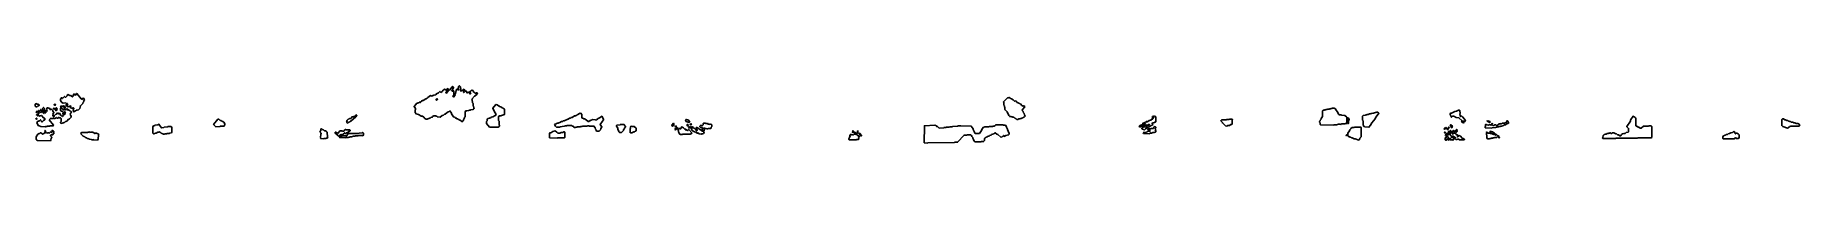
# Model space of a CAD drawing. Header units: millimetres. Extents: x 0 to 8541, y 0 to 277.
import ezdxf

# ---------------------------------------------------------------- set-up
doc = ezdxf.new("R2010")
doc.units = ezdxf.units.MM
doc.layers.add('K', color=7, linetype='Continuous')

msp = doc.modelspace()

# ---------------------------------------------------------------- linework, layer by layer
at = {"layer": 'K'}
for points in [[(2054.4, 111.4), (2051, 114.3), (2047.5, 114.3), (2045.2, 117.1), (2041.7, 117.1), (2039.4, 120), (2037, 120), (2033.6, 124.3), (2030.1, 124.3), (2027.8, 127.1), (2024.3, 127.1), (2014.4, 142.2), (2014.4, 145.1), (2006.9, 155.7), (2001.2, 151.4), (1998.9, 151.4), (1994.3, 148.6), (1983.8, 140), (1980.3, 140), (1975.7, 135.7), (1969.9, 134.3), (1959.4, 125.7), (1946.6, 127.2), (1944.3, 130), (1939.7, 130), (1938.5, 131.4), (1929.3, 131.4), (1923.5, 128.6), (1921.2, 125.7), (1915.4, 124.3), (1911.9, 121.4), (1908.4, 121.4), (1896.8, 115.7), (1892.1, 115.7), (1885.1, 120), (1880.5, 125.7), (1873.6, 130), (1870.1, 130), (1865.5, 132.9), (1863.1, 132.9), (1860.8, 135.7), (1855, 138.6), (1843.4, 141.4), (1838.2, 147.9), (1838.2, 159.4), (1840.5, 162.3), (1840.5, 167.9), (1833.5, 178), (1841.7, 186.6), (1844.6, 191.6), (1850.4, 193.1), (1853.9, 195.9), (1856.2, 194.5), (1859.7, 198.8), (1862, 196), (1866.7, 201.7), (1867.8, 200.3), (1872.4, 205.9), (1878.2, 207.3), (1889.8, 214.5), (1892.1, 214.5), (1896.7, 217.3), (1900.2, 221.6), (1913, 230.2), (1917.7, 227.4), (1920, 230.2), (1922.3, 228.8), (1929.2, 233.1), (1938.5, 234.5), (1942, 238.8), (1951.2, 243), (1958.3, 250.2), (1962.9, 245.9), (1969.8, 250.2), (1974.4, 255.9), (1982.6, 261.7), (1987.3, 256), (1996.5, 264.5), (1999.5, 260.8), (1986.8, 246.5), (1990.7, 241.7), (1998.8, 253), (2003.5, 257.4), (2004.6, 256), (2018.5, 273), (2020.9, 274.5), (2023.9, 270.9), (2023.9, 267.9), (2015.8, 253.7), (2019.7, 250.2), (2023.2, 254.5), (2026.2, 250.9), (2026.2, 236.6), (2027.4, 235.1), (2021.6, 226.5), (2024.3, 223.1), (2031.8, 232.3), (2030.6, 235.1), (2034.1, 239.4), (2035.3, 249.4), (2037.6, 252.3), (2037.6, 258), (2041.7, 261.7), (2046.4, 256), (2049.1, 259.4), (2046.8, 262.2), (2046.8, 266.6), (2049.2, 269.4), (2049.2, 273.7), (2052.1, 277.3), (2053.4, 277.3), (2057.5, 272.3), (2057.5, 268), (2059.8, 263.7), (2056.3, 258), (2061.4, 251.7), (2066, 257.4), (2069.5, 255.9), (2074.2, 261.7), (2080, 254.5), (2082.4, 254.5), (2090.4, 243.1), (2095.1, 247.4), (2100.9, 243), (2105.5, 237.4), (2108.3, 240.8), (2103.7, 246.5), (2103.7, 249.4), (2106.7, 253.1), (2107.8, 251.7), (2112.4, 257.4), (2117.2, 254.5), (2123, 247.3), (2127.6, 244.5), (2131, 240.2), (2135.6, 244.5), (2138, 244.5), (2141, 239.4), (2138, 235.7), (2129.9, 228.6), (2126.4, 227.2), (2113.2, 213.7), (2115.5, 209.4), (2116.6, 195.1), (2118.9, 192.3), (2120.1, 179.4), (2122.4, 176.6), (2122.4, 170.9), (2124.8, 168), (2121.8, 164.3), (2119.5, 164.3), (2118.3, 162.9), (2107.9, 161.4), (2106.7, 160), (2099.8, 160), (2098.6, 158.6), (2089.3, 157.2), (2088.2, 155.7), (2083.5, 155.7), (2080.7, 152.2), (2080.7, 127.9), (2078.4, 125.1), (2078.4, 122.2), (2072.6, 113.6), (2071.4, 107.9), (2068.4, 104.3), (2065.5, 105), (2056.8, 111.4), (2054.4, 111.4)], [(0, 188), (3, 191.7), (8.9, 188.8), (12.4, 188.8), (13.6, 187.3), (17.1, 187.3), (20.1, 183.7), (17.1, 180), (11.2, 178.6), (7.7, 175.7), (2.4, 176.4), (0, 179.4), (0, 188)], [(27.1, 108), (31.1, 103.1), (33.3, 103.1), (39.1, 110.2), (41.5, 110.2), (47.8, 118), (45, 121.4), (41.5, 121.4), (29.8, 134.3), (24, 131.4), (20.6, 131.4), (19.3, 129.9), (15.8, 134.3), (11.2, 131.4), (5.8, 136.5), (8.8, 140.2), (12.3, 138.8), (18.6, 146.5), (12.8, 153.7), (17, 158.8), (24.1, 150.2), (27.5, 148.8), (29.8, 150.2), (38.5, 160.8), (33.8, 166.5), (39.2, 173.1), (44.5, 168), (43.4, 165.1), (44.6, 163.7), (43.4, 162.2), (49.2, 155.1), (46.2, 151.4), (42.7, 155.7), (36.4, 149.4), (41.5, 143.1), (46.2, 148.8), (49.7, 146), (57.1, 155.1), (54.8, 160.8), (57.1, 163.7), (54.8, 166.5), (57.8, 170.2), (61.3, 171.6), (66, 168.8), (68.4, 168.8), (74.2, 161.7), (77.7, 164.5), (84.2, 158), (84.2, 155.1), (90, 148), (84.2, 140.8), (86.5, 136.5), (84.2, 133.7), (89.3, 127.4), (92.1, 130.8), (91, 132.2), (93.9, 135.9), (98.7, 140.2), (101, 138.8), (106.8, 146), (111.5, 141.7), (115, 144.5), (116.2, 143.1), (117.3, 144.6), (124.4, 134.5), (125.5, 134.5), (130.2, 128.8), (131.3, 128.8), (135.3, 133.7), (134.1, 135.1), (136.5, 139.4), (132.9, 143.7), (136.4, 148), (131.3, 152.9), (125.4, 154.3), (121.3, 159.4), (121.3, 162.3), (122.5, 163.7), (121.3, 166.5), (124.3, 170.3), (126.7, 167.4), (127.8, 168.8), (129, 167.3), (131.4, 167.3), (137.2, 160.2), (143, 164.5), (146.5, 160.3), (151.1, 165.9), (154.7, 165.9), (160.5, 158.8), (162.8, 161.7), (168.7, 154.5), (171, 155.9), (175.2, 150.8), (172.2, 145.8), (168.2, 142.2), (170.5, 135.2), (174, 130.9), (174, 126.5), (166.4, 117.1), (164, 117.1), (161.7, 114.2), (160.5, 115.7), (153.5, 107.1), (151.2, 107.1), (148.9, 104.3), (146.5, 104.3), (141.9, 100), (139.5, 100), (138.4, 98.6), (132.5, 98.6), (131.4, 97.2), (125.5, 95.7), (122.5, 99.4), (122.5, 102.3), (124.8, 105.1), (124.8, 109.4), (125.9, 110.8), (124.8, 112.2), (124.8, 119.4), (121.9, 122.9), (116.1, 122.9), (113.8, 125.7), (110.4, 121.4), (105.6, 121.4), (103.3, 124.2), (101, 121.4), (97.5, 121.4), (96.4, 120), (91.6, 120), (89.4, 121.4), (88.2, 120), (82.4, 120), (81.2, 118.6), (74.1, 118.6), (73, 119.9), (67.9, 113.6), (67.9, 112.3), (87.7, 86.5), (84.7, 82.8), (83.5, 84.3), (70.7, 84.3), (69.6, 82.9), (64.9, 82.9), (63.7, 81.4), (59, 82.8), (56.7, 80), (49.7, 80), (48.6, 78.6), (26.3, 80), (18.2, 84.3), (15.8, 84.3), (7, 98), (11.1, 104.5), (14.7, 107.4), (17, 105.9), (18.1, 107.3), (20.5, 107.3), (25.2, 113.1), (28.2, 109.4), (27.1, 108)], [(90.5, 171.7), (93.5, 168), (90.5, 164.2), (87.5, 168), (90.5, 171.7)], [(95.2, 190.2), (98.2, 186.5), (95.2, 182.8), (90.9, 186.5), (95.2, 190.2)], [(105.2, 162.2), (101, 157.1), (96.8, 162.2), (98, 163.7), (98, 168), (102.2, 171.7), (105.2, 168), (104, 165.1), (105.2, 162.2)], [(173.3, 171.4), (172.2, 169.9), (169.1, 173.7), (172.6, 178), (169.8, 181.4), (162.8, 177.1), (161.7, 178.5), (159.3, 175.7), (153.4, 178.6), (148.1, 185.1), (151.2, 188.8), (154.7, 184.5), (157.5, 188), (154.6, 192.8), (152.3, 189.9), (147.6, 195.7), (134.8, 194.3), (128.9, 197.2), (121.3, 206.5), (121.3, 213.7), (126.6, 220.2), (130.2, 218.8), (132.5, 216), (140.6, 226), (146.5, 221.7), (154, 229.4), (154, 230.9), (158.2, 236), (160.5, 233.1), (161.7, 234.5), (162.9, 233.1), (165.2, 233.1), (168.7, 228.8), (170.9, 231.6), (173.4, 231.6), (179.2, 224.5), (180.3, 224.5), (184.3, 229.4), (183.1, 230.8), (185.4, 233.7), (184.3, 235.1), (187.3, 238.8), (192, 233.1), (194.3, 233.1), (200.1, 240.2), (201.4, 240.2), (222.4, 214.5), (225.8, 211.7), (230.4, 217.3), (232.9, 217.3), (238.2, 209.4), (233.5, 203.7), (234.7, 200.8), (230, 195.1), (231.2, 193.7), (218.3, 180.8), (216, 167.9), (209.5, 161.4), (202.5, 160), (201.3, 158.5), (199, 160), (195.5, 155.7), (193.2, 155.7), (186.1, 151.4), (181.9, 156.5), (184.3, 159.4), (183.1, 162.3), (187.8, 168), (184.9, 171.4), (182.7, 171.4), (180.4, 168.6), (175.6, 168.6), (173.3, 171.4)], [(125.5, 172.8), (122.4, 176.5), (125.5, 180.3), (128.5, 176.5), (125.5, 172.8)], [(140.7, 175.9), (143, 177.4), (146, 173.7), (143, 169.9), (138.3, 175.7), (136, 174.3), (132.9, 178), (136, 181.7), (140.7, 175.9)], [(1944.3, 215.7), (1939.3, 210.8), (1943.2, 207.4), (1947.1, 212.2), (1944.3, 215.7)], [(2077, 249.4), (2074.2, 252.8), (2071.4, 248), (2074.2, 244.6), (2077, 249.4)], [(2184.8, 105.1), (2187.1, 108), (2187.1, 113.7), (2191.2, 118.8), (2197, 120.2), (2198.2, 121.6), (2201.7, 121.6), (2204, 124.5), (2205.2, 123.1), (2207.5, 125.9), (2214.5, 127.3), (2226.1, 133.1), (2228.3, 133.1), (2231.2, 136.5), (2228.9, 139.4), (2228.9, 142.2), (2223.1, 150.8), (2221.9, 156.5), (2218.4, 160.8), (2218.4, 163.6), (2215, 167.9), (2215, 169.4), (2229.5, 187.4), (2235.4, 185.9), (2242.3, 180.2), (2244.7, 180.2), (2247, 177.3), (2252.8, 175.9), (2259.7, 170.2), (2265.6, 168.8), (2267.9, 165.9), (2270.8, 165.2), (2270.8, 137.9), (2256.3, 134.3), (2255.1, 132.9), (2245.8, 131.4), (2243, 127.9), (2243, 109.4), (2245.3, 106.6), (2245.3, 88), (2246.5, 86.6), (2246.5, 82.2), (2243.5, 78.6), (2241.2, 77.1), (2198.8, 77.9), (2184.8, 95.1), (2184.8, 105.1)], [(4751.3, 115), (4745.9, 120), (4743.5, 120), (4737.5, 125.7), (4731.5, 125.7), (4730.3, 127.1), (4725.5, 127.1), (4724.3, 128.6), (4717.2, 128.6), (4712.9, 133.6), (4711.7, 137.9), (4705.7, 146.5), (4704.5, 150.8), (4696.2, 159.3), (4693.8, 163.6), (4692.6, 173.6), (4691.4, 175.1), (4691.4, 180.8), (4689, 183.6), (4687.8, 196.5), (4686.6, 199.4), (4706.4, 218.8), (4708.8, 218.8), (4713.6, 221.7), (4718.4, 217.3), (4720.8, 217.3), (4723.2, 214.5), (4725.6, 214.5), (4732.8, 210.2), (4740, 203.1), (4746, 204.5), (4753.2, 197.3), (4758, 195.9), (4760.4, 193.1), (4762.7, 193.1), (4766.3, 190.2), (4768.7, 190.2), (4774.7, 183), (4781.8, 178.8), (4783, 180.2), (4786.7, 180.2), (4789.7, 176.6), (4789.7, 175.1), (4779, 162.2), (4777.8, 158), (4781.3, 153.7), (4783.7, 146.6), (4786.1, 143.7), (4788.5, 136.6), (4792.2, 130.8), (4786.7, 125.7), (4784.3, 125.7), (4780.7, 122.9), (4774.7, 121.4), (4773.5, 120), (4769.9, 120), (4765.1, 117.1), (4760.3, 117.1), (4755.5, 114.3), (4751.3, 115)], [(5.3, 114.2), (2.3, 118), (5.3, 121.7), (8.4, 118), (5.3, 114.2)], [(8.8, 156), (11.9, 152.2), (7.7, 147.1), (4.6, 150.8), (8.8, 156)], [(26.3, 155.7), (23.3, 159.4), (26.3, 163.1), (29.4, 159.4), (26.3, 155.7)], [(143.5, 143.7), (145.8, 146.5), (140.7, 152.8), (137.9, 149.4), (141.4, 145.1), (137.9, 140.8), (140.7, 137.4), (144.6, 140.8), (143.5, 143.7)], [(619.2, 43.6), (617.6, 45.7), (610, 48.6), (603.6, 54.3), (601.5, 54.3), (600.4, 52.9), (592.8, 52.9), (585.3, 48.6), (582, 48.6), (574.5, 44.3), (572.3, 44.3), (569.5, 47.9), (569.5, 79.4), (572.2, 83), (576.6, 84.5), (578.7, 87.3), (593.9, 88.8), (598.2, 91.7), (610.1, 75.9), (612.3, 74.5), (623, 75.9), (624, 77.3), (640.2, 78.8), (641.3, 80.2), (657.6, 80.2), (661.4, 75.1), (661.4, 53.6), (658.7, 50), (651.1, 48.6), (650.1, 47.1), (638.2, 47.1), (637.1, 45.7), (632.8, 45.7), (631.7, 44.3), (626.3, 44.3), (625.2, 42.9), (619.2, 43.6)], [(873.9, 79.3), (863, 90.8), (884.1, 115.9), (888.5, 115.9), (895, 110.2), (900.4, 108.8), (902.6, 105.9), (904.7, 105.9), (905.8, 104.5), (908, 104.5), (912.3, 101.6), (918.3, 93.7), (918.3, 87.9), (913.4, 81.4), (895, 81.4), (894, 80), (873.9, 79.3)], [(1509.3, 97.9), (1506.8, 100.8), (1510.4, 106.5), (1508, 109.4), (1516, 117.4), (1518.4, 115.9), (1522.1, 120.2), (1524.5, 118.8), (1525.7, 120.3), (1526.9, 118.8), (1535.4, 128.8), (1539.1, 126), (1542.7, 130.3), (1544, 128.8), (1549.9, 133), (1553.7, 137.4), (1556.8, 133.7), (1551.3, 127.2), (1528.2, 107.1), (1525.8, 107.1), (1522.1, 102.9), (1517.3, 101.4), (1512.4, 97.1), (1509.3, 97.9)], [(2714.5, 60.8), (2714.5, 65.1), (2711.7, 67.9), (2710.3, 73.6), (2704.1, 82.9), (2681.8, 82.9), (2680.4, 84.3), (2673.5, 84.3), (2672.1, 82.9), (2656.8, 82.9), (2655.4, 81.4), (2648.4, 81.4), (2647, 80), (2641.4, 80), (2640, 78.6), (2637.2, 80), (2635.8, 78.6), (2623.3, 78.6), (2621.9, 77.1), (2616.3, 77.1), (2614.9, 75.7), (2609.3, 75.7), (2603.7, 81.4), (2599.5, 82.9), (2596.7, 85.7), (2574.5, 85.7), (2573.1, 84.3), (2566.1, 84.3), (2560.5, 81.4), (2541, 78.6), (2539.6, 77.1), (2527, 77.1), (2524.2, 75.7), (2517.9, 82.2), (2513.6, 89.4), (2515.8, 91.6), (2521.4, 93.1), (2525.6, 95.9), (2531.1, 95.9), (2533.9, 98.8), (2539.5, 100.2), (2546.5, 104.5), (2552.1, 104.5), (2554.9, 107.3), (2560.5, 107.3), (2577.2, 115.9), (2580, 115.9), (2585.5, 120.2), (2591.1, 121.6), (2593.9, 124.5), (2598.1, 124.5), (2610.7, 131.6), (2614.8, 131.6), (2617.6, 134.5), (2620.4, 134.5), (2623.2, 137.3), (2637.2, 144.5), (2640, 143.1), (2641.4, 144.5), (2646.4, 139.4), (2646.4, 125.1), (2645, 123.7), (2647, 121.6), (2649.8, 121.6), (2655.4, 117.3), (2658.1, 117.3), (2666.5, 113), (2676.3, 104.5), (2679, 104.5), (2686, 108.8), (2688.8, 108.8), (2691.5, 111.6), (2698.5, 114.5), (2711.2, 113.1), (2712.5, 111.6), (2718, 113), (2722.2, 117.3), (2734.8, 124.5), (2741.8, 130.2), (2751, 116.6), (2751, 112.2), (2745.4, 106.5), (2734.2, 90.8), (2735.6, 86.6), (2742.6, 79.4), (2737, 70.8), (2735.6, 65.1), (2729.3, 57.1), (2717.3, 57.9), (2714.5, 60.8)], [(2824.7, 57.9), (2819.1, 66.5), (2819.1, 72.2), (2813.5, 82.2), (2813.5, 85.1), (2815.7, 87.3), (2831, 88.8), (2832.4, 90.2), (2849.2, 90.2), (2857, 80.9), (2857, 77.9), (2852.8, 73.6), (2852.8, 70.8), (2847.2, 63.6), (2847.2, 60.8), (2838.1, 51.4), (2827.5, 52.1), (2824.7, 55.1), (2824.7, 57.9)], [(3091.4, 92.3), (3091.4, 87.9), (3088.6, 84.3), (3086.4, 84.3), (3084.1, 81.3), (3081.2, 86.5), (3088.6, 96), (3091.4, 92.3)], [(3150.6, 104.3), (3147.8, 109.4), (3152.9, 116), (3156.2, 113.1), (3159.6, 113.1), (3168, 103.7), (3165.1, 100), (3150.6, 104.3)], [(3161.3, 86.5), (3158.4, 82.8), (3154.4, 88), (3157.3, 91.7), (3161.3, 86.5)], [(3185, 57.2), (3176.6, 65.1), (3178.8, 69.4), (3175, 74.3), (3172.8, 72.8), (3169.9, 76.5), (3172.8, 80.3), (3177.3, 76), (3180.6, 80.3), (3185.1, 74.5), (3191.8, 70.2), (3201.6, 58.8), (3204.3, 63.7), (3197.7, 72.2), (3200.5, 75.9), (3202.8, 75.9), (3208.4, 73), (3216.1, 65.9), (3220.6, 64.5), (3225, 58.8), (3227.2, 58.8), (3228.3, 57.4), (3230.9, 60.8), (3226.5, 66.5), (3230.9, 72.2), (3228.2, 75.7), (3219.4, 75.7), (3215.4, 80.8), (3219.4, 85.9), (3229.4, 85.9), (3231.5, 87.3), (3234.3, 90.8), (3232, 93.7), (3234.9, 97.4), (3243.9, 95.9), (3245, 94.5), (3252.6, 94.5), (3253.8, 96), (3258.2, 90.2), (3260.4, 91.6), (3263.7, 90.2), (3264.8, 91.6), (3267.1, 91.6), (3268.2, 90.3), (3269.3, 91.6), (3271.6, 91.6), (3274.4, 88), (3274.4, 80.8), (3272.2, 77.9), (3272.2, 73.6), (3269.4, 70), (3257.2, 71.4), (3254.9, 68.6), (3251.5, 68.6), (3246, 71.4), (3241.6, 71.4), (3237.2, 74.3), (3234.5, 70.8), (3238.9, 65.1), (3237.8, 63.6), (3237.8, 60.8), (3234.5, 55.1), (3237.8, 50.8), (3235, 47.2), (3229.4, 44.3), (3225, 44.3), (3223.9, 42.9), (3213.8, 44.3), (3207.2, 50), (3206.2, 48.6), (3203.9, 48.6), (3197.2, 52.9), (3190.5, 54.3), (3185, 57.2)], [(3172.8, 94.6), (3175.7, 90.8), (3172.8, 87.1), (3169.9, 90.8), (3172.8, 94.6)], [(4303.4, 0.7), (4304, 84.5), (4354.4, 87.3), (4361.7, 83), (4364, 80.2), (4367.6, 80.2), (4376, 73.1), (4397.5, 74.5), (4398.7, 75.9), (4409.4, 75.9), (4410.6, 77.3), (4421.4, 77.3), (4422.6, 78.8), (4427.4, 77.4), (4428.6, 78.8), (4439.4, 78.8), (4440.6, 80.2), (4464.5, 81.6), (4465.7, 83.1), (4478.9, 83.1), (4480.1, 84.5), (4530.5, 81.6), (4539.5, 69.4), (4539.5, 66.6), (4546.7, 53.7), (4546.7, 50.9), (4549.6, 47.3), (4569.9, 47.3), (4580, 60.9), (4583.6, 69.4), (4590.2, 77.3), (4593.8, 77.3), (4595, 78.8), (4615.4, 78.8), (4616.6, 80.2), (4634.5, 80.2), (4635.7, 81.6), (4641.7, 81.6), (4644.1, 83), (4648.9, 88.8), (4683.7, 88.8), (4684.9, 87.3), (4695.7, 87.3), (4699.9, 82.3), (4701.1, 76.6), (4705.9, 68), (4705.9, 65.1), (4709.5, 59.4), (4709.5, 56.6), (4714.3, 48), (4714.3, 43.6), (4711.3, 40), (4698.1, 37.1), (4689.6, 32.8), (4686.1, 37.1), (4680.1, 30), (4674.1, 28.6), (4659.7, 41.4), (4654.9, 42.9), (4646.6, 50), (4645.4, 48.6), (4643, 48.6), (4640.6, 45.7), (4628.7, 41.4), (4626.3, 38.6), (4620.3, 37.2), (4617.9, 34.3), (4611.9, 32.9), (4608.3, 30), (4602.3, 28.6), (4599.9, 25.7), (4597.5, 25.7), (4594.6, 22.2), (4594.6, 12.2), (4590.3, 7.1), (4578.4, 7.1), (4577.2, 5.7), (4548.3, 5.7), (4542.9, 12.2), (4541.7, 17.9), (4538.1, 23.6), (4538.1, 26.5), (4533.3, 32.2), (4532.1, 36.5), (4529.2, 40), (4510.1, 40), (4508.9, 38.6), (4495.7, 38.6), (4464.6, 4.3), (4450.2, 4.3), (4449, 2.9), (4320.9, 1.4), (4319.7, 0), (4303.4, 0.7)], [(5357.7, 67.2), (5355.6, 69.4), (5356.9, 70.8), (5355.6, 72.2), (5357.7, 74.5), (5360.4, 74.5), (5363, 77.3), (5379.1, 78.8), (5383.6, 82.3), (5382.3, 83.7), (5385.8, 87.4), (5387.2, 85.9), (5389.8, 85.9), (5393, 89.4), (5391.1, 91.4), (5389.8, 90), (5387.2, 90), (5384.5, 87.1), (5383.1, 88.5), (5381.8, 87.1), (5376.4, 87.1), (5373.8, 90), (5371.9, 88), (5373.2, 86.5), (5371.2, 84.3), (5364.5, 82.9), (5363.1, 81.4), (5360.4, 82.8), (5359.1, 81.4), (5355.1, 81.4), (5349.8, 78.6), (5345.7, 78.6), (5343.6, 82.3), (5347, 85.9), (5349.7, 85.9), (5352.4, 88.8), (5355.1, 87.4), (5356.4, 88.8), (5359.1, 86), (5361.7, 88.8), (5365.7, 87.4), (5369, 90.8), (5367.1, 92.8), (5364.4, 91.4), (5361.7, 92.9), (5359.6, 95.1), (5361.7, 97.3), (5365.7, 97.3), (5368.4, 100.2), (5373.8, 96), (5377, 99.4), (5375.7, 102.3), (5377.7, 104.5), (5383.2, 104.5), (5384.5, 103.1), (5391.1, 110.2), (5393.8, 108.8), (5397.8, 111.6), (5400.4, 111.6), (5407.2, 117.4), (5408.5, 116), (5411.7, 119.4), (5409.8, 121.4), (5407.2, 118.5), (5405, 120.8), (5410.4, 125.1), (5407.7, 129.4), (5411.2, 131.7), (5413.3, 129.4), (5411.9, 126.5), (5413.8, 124.5), (5415.7, 126.5), (5414.3, 128), (5419.2, 131.7), (5423.9, 126.6), (5423.9, 103.6), (5421.9, 101.4), (5419.2, 101.4), (5415.2, 98.6), (5409.8, 98.6), (5407.2, 97.2), (5405.3, 95.1), (5409.3, 89.4), (5407.2, 87.2), (5401.9, 85.7), (5396.5, 81.4), (5393.8, 81.4), (5388.5, 75.7), (5384.5, 75.7), (5377.8, 70), (5373.8, 68.6), (5367.1, 62.8), (5364.4, 65.7), (5357.7, 67.2)], [(5761.6, 83.6), (5746.7, 97.9), (5746.7, 99.3), (5738.5, 108), (5743.4, 113.1), (5766.4, 113.1), (5767.7, 114.5), (5775.9, 114.5), (5777.3, 113.1), (5781.3, 115.9), (5793.5, 115.9), (5795.7, 113.7), (5794.3, 112.2), (5792.9, 92.2), (5790.8, 90), (5786.8, 90), (5780, 85.7), (5773.2, 85.7), (5767.8, 82.9), (5761.6, 83.6)], [(6219.4, 97.9), (6216.8, 100.8), (6216.8, 105.1), (6219.4, 108), (6219.4, 110.9), (6224.6, 116.6), (6224.6, 119.4), (6231, 129.4), (6231, 156.6), (6234.2, 160.2), (6240.7, 160.2), (6242, 161.6), (6247.1, 161.6), (6248.4, 163.1), (6253.5, 163.1), (6254.8, 164.5), (6263.8, 164.5), (6265.1, 165.9), (6270.2, 165.9), (6271.5, 167.3), (6276.7, 167.3), (6277.9, 168.8), (6288.3, 168.8), (6289.6, 167.3), (6292.2, 167.3), (6295.4, 163.7), (6295.4, 160.9), (6303.1, 150.9), (6304.4, 146.6), (6310.2, 138.8), (6312.7, 137.3), (6321.7, 137.3), (6323, 135.9), (6338.4, 134.5), (6349.4, 125.1), (6349.4, 96.5), (6347.4, 94.3), (6341, 94.3), (6339.7, 92.9), (6323, 92.9), (6320.4, 90), (6317.8, 91.4), (6305, 91.4), (6302.5, 88.6), (6287, 88.6), (6285.7, 87.1), (6221.4, 88.6), (6219.4, 90.8), (6219.4, 97.9)], [(6353.1, 120.9), (6355.1, 123.1), (6359.7, 116.6), (6359.7, 110.8), (6357.1, 107.9), (6357.1, 96.5), (6355.1, 94.2), (6353.1, 96.5), (6353.1, 120.9)], [(6430.9, 80), (6428.9, 82.2), (6428.9, 86.5), (6427.6, 87.9), (6427.6, 107.9), (6425.1, 110.8), (6425.1, 130.9), (6428.3, 134.5), (6438.6, 135.9), (6439.9, 137.3), (6445, 137.3), (6446.3, 138.8), (6451.5, 138.8), (6457.9, 141.6), (6463, 141.6), (6464.3, 143.1), (6469.5, 143.1), (6475.9, 145.9), (6479.7, 145.9), (6481, 147.3), (6484.9, 147.3), (6486.2, 148.8), (6491.3, 148.8), (6492.6, 150.2), (6496.5, 150.2), (6501.7, 147.3), (6503.7, 145.1), (6501.1, 140.8), (6489.5, 126.5), (6485.7, 117.9), (6470.2, 97.9), (6463.8, 86.5), (6455.4, 77.1), (6436, 78.6), (6434.8, 80), (6430.9, 80)], [(6878.4, 124.3), (6871.4, 127.2), (6868.6, 130), (6860.3, 130), (6856, 125.7), (6848.2, 139.4), (6848.2, 142.3), (6850.4, 144.5), (6856, 144.5), (6871.4, 153.1), (6879.8, 154.5), (6889.7, 160.2), (6893.9, 160.2), (6896.1, 158), (6896.1, 150.9), (6897.5, 149.4), (6897.5, 143.6), (6894.7, 140.8), (6897.5, 138), (6897.5, 130.9), (6900.9, 128.8), (6903.7, 131.7), (6909.4, 125.9), (6910.8, 125.9), (6922.8, 109.4), (6917.7, 102.8), (6913.5, 105.7), (6910.8, 105.7), (6908.7, 103.7), (6910.2, 102.2), (6907.9, 100), (6904.3, 103.7), (6907.1, 107.9), (6891, 122.9), (6878.4, 124.3)], [(6859.7, 78), (6856.1, 74.3), (6852.4, 76.5), (6855.2, 79.4), (6849.6, 86.5), (6851.8, 88.8), (6859.7, 82.3), (6858.3, 79.4), (6859.7, 78)], [(6911.3, 99.4), (6913.5, 101.7), (6915.8, 99.4), (6913.5, 97.1), (6911.3, 99.4)], [(7028.5, 90.2), (7031.3, 87.3), (7034, 87.3), (7038.3, 90.2), (7043.9, 87.4), (7045.2, 88.8), (7048.1, 88.8), (7049.5, 87.4), (7052.3, 88.8), (7055.1, 85.9), (7060.7, 85.9), (7064.9, 88.8), (7069.2, 88.8), (7074.7, 84.5), (7085.9, 93.1), (7092.9, 93.1), (7095.8, 94.5), (7097.2, 93.1), (7099.9, 95.9), (7112.5, 95.9), (7122.9, 102.3), (7121.6, 103.7), (7125.2, 108.8), (7128.8, 106.6), (7131.6, 99.4), (7131.6, 96.5), (7129.4, 94.3), (7125.2, 94.3), (7116.8, 88.6), (7111.2, 88.6), (7107, 85.7), (7104.2, 85.7), (7100, 82.9), (7093, 81.4), (7091.6, 80), (7084.6, 80), (7083.2, 78.6), (7077.6, 78.6), (7076.2, 77.1), (7070.6, 77.1), (7069.2, 75.7), (7052.3, 74.3), (7050.9, 72.9), (7019.3, 73.6), (7017.9, 75.1), (7017.9, 79.4), (7019.3, 80.9), (7019.3, 89.4), (7021.5, 91.7), (7024.3, 88.8), (7028.5, 90.2)], [(7029.9, 108.8), (7032.1, 106.5), (7029.9, 104.2), (7027.6, 106.5), (7029.9, 108.8)], [(7036.9, 107.4), (7043.3, 102.3), (7041.1, 100), (7036.8, 101.4), (7033.2, 105.1), (7036.9, 107.4)], [(7052.3, 96), (7054.5, 93.7), (7052.3, 91.4), (7050.1, 93.7), (7052.3, 96)], [(7588.2, 22.9), (7586.2, 25.1), (7587.5, 26.6), (7588.8, 36.6), (7594.5, 41.6), (7597.1, 41.6), (7598.4, 43.1), (7604.7, 43.1), (7608.6, 45.9), (7614.9, 47.3), (7616.2, 48.8), (7621.3, 48.8), (7622.6, 50.2), (7627.7, 47.3), (7630.2, 47.3), (7635.3, 50.2), (7641.7, 50.2), (7650.6, 44.5), (7651.9, 46), (7659.6, 40.2), (7663.4, 40.2), (7669.8, 35.9), (7674.8, 34.5), (7677.9, 40.9), (7682.4, 44.5), (7688.8, 45.9), (7690.1, 47.3), (7695.2, 47.3), (7701.5, 51.6), (7710.4, 53.1), (7713.5, 56.5), (7712.3, 57.9), (7712.3, 70.8), (7704.7, 79.3), (7704.7, 80.8), (7721.2, 106.6), (7721.2, 110.8), (7723.8, 115.2), (7734.7, 130.2), (7744.9, 124.5), (7748.2, 120.9), (7748.2, 83.7), (7750, 81.6), (7752.6, 81.6), (7758.9, 77.3), (7762.7, 77.3), (7769.1, 73.1), (7774.1, 73.1), (7784.3, 81.6), (7808.5, 81.6), (7809.8, 83.1), (7822.6, 83.1), (7824.6, 80.9), (7824.6, 27.9), (7822.6, 25.7), (7757.7, 25.7), (7756.4, 24.3), (7651.9, 24.3), (7650.7, 22.9), (7588.2, 22.9)], [(8459.7, 80), (8454.3, 85.1), (8454.3, 113.7), (8457.4, 117.3), (8462.2, 117.3), (8468.1, 113.1), (8472.8, 113.1), (8478.7, 108.8), (8483.4, 108.8), (8487, 105.9), (8490.6, 105.9), (8491.7, 104.5), (8496.5, 104.5), (8500, 101.6), (8507.1, 101.6), (8511.8, 98.8), (8516.5, 98.8), (8523.6, 94.5), (8531.9, 94.5), (8537.9, 91.6), (8540.9, 88), (8537.9, 82.9), (8496.5, 82.9), (8494.1, 80), (8491.7, 80), (8489.4, 77.2), (8482.2, 72.9), (8459.7, 80)], [(48.6, 53.1), (52, 48.8), (55.5, 51.7), (57.9, 48.8), (60.1, 50.2), (64.9, 50.2), (67.2, 47.4), (73, 54.5), (77.7, 50.2), (80.5, 53.7), (78.1, 58), (81.1, 61.6), (84.7, 61.6), (90, 55.1), (88.9, 53.7), (91.2, 49.4), (83.5, 40), (78.9, 40), (77.7, 38.5), (75.4, 40), (72.6, 36.5), (80.7, 28), (77.2, 22.2), (76, 15.1), (73.1, 11.4), (9.4, 12.1), (3.5, 19.4), (3.5, 30.8), (12.3, 43), (18.1, 47.3), (21.6, 47.3), (25.1, 50.2), (27.5, 50.2), (36.8, 43.1), (40.3, 47.3), (42.6, 47.3), (47.3, 53.1), (48.6, 53.1)], [(44.3, 58), (47.3, 61.7), (50.4, 58), (47.3, 54.2), (44.3, 58)], [(219.3, 46.5), (224.6, 51.6), (253.8, 51.6), (254.9, 53.1), (259.6, 53.1), (260.8, 54.5), (265.5, 51.6), (267.8, 53.1), (277.2, 53.1), (278.3, 51.6), (281.8, 51.6), (288.8, 46), (291.1, 48.8), (295.8, 48.8), (299.3, 45.9), (304, 44.5), (307, 40.8), (305.8, 39.4), (305.8, 30.8), (304.6, 29.4), (304.6, 19.4), (300.5, 14.3), (284.1, 15.7), (282.9, 17.1), (280.7, 15.7), (272.4, 15.7), (271.3, 17.2), (261.9, 18.6), (253.8, 22.9), (251.4, 22.9), (247.9, 25.7), (244.4, 25.7), (239.8, 30), (231.6, 32.9), (219.3, 46.5)], [(1379.3, 25.1), (1380.6, 26.6), (1381.8, 43.7), (1384.2, 47.9), (1378.1, 55.1), (1383, 60.8), (1381.8, 66.6), (1386.1, 70.2), (1392.2, 64.5), (1394.7, 64.5), (1400.7, 58.8), (1404.4, 58.8), (1409.3, 55.9), (1412.3, 52.3), (1412.3, 42.3), (1414.8, 39.4), (1414.8, 29.4), (1416, 28), (1412.9, 24.3), (1409.2, 24.3), (1408, 22.9), (1398.3, 22.9), (1397.1, 21.4), (1381.8, 22.1), (1379.3, 25.1)], [(1460.2, 42.8), (1459, 41.4), (1456.5, 42.9), (1449.7, 49.4), (1452.8, 53.1), (1455.3, 53.1), (1460.2, 50.2), (1466.2, 48.8), (1474.7, 60.2), (1482.1, 60.2), (1485.7, 57.4), (1489.3, 58.8), (1490.6, 57.3), (1492.9, 57.3), (1500.2, 65.9), (1503.9, 65.9), (1505.1, 64.5), (1522.1, 64.5), (1525.3, 60.8), (1520.9, 55.7), (1518.5, 55.7), (1510, 50), (1506.3, 50), (1502.7, 47.1), (1500.2, 47.1), (1497.8, 50), (1489.4, 41.4), (1484.4, 40), (1480.8, 42.8), (1476, 37.1), (1473.6, 38.5), (1469.9, 34.3), (1466.8, 35), (1460.2, 42.8)], [(1471.6, 29.4), (1475.9, 34.5), (1478.4, 33.1), (1484.4, 33.1), (1485.6, 34.5), (1492.9, 34.5), (1494.1, 35.9), (1507.5, 35.9), (1510.4, 39.4), (1509.2, 40.8), (1512.3, 44.5), (1514.8, 44.5), (1516, 45.9), (1562.1, 45.9), (1568.2, 48.8), (1582.7, 50.2), (1584, 51.7), (1588.3, 48), (1588.3, 39.4), (1585.2, 35.7), (1582.8, 37.1), (1564.6, 37.1), (1563.4, 35.7), (1548.8, 35.7), (1547.6, 34.3), (1540.3, 34.3), (1530.6, 30), (1523.3, 30), (1522.1, 28.6), (1517.3, 28.6), (1516.1, 27.1), (1502.7, 27.1), (1501.5, 25.7), (1474.1, 26.4), (1471.6, 29.4)], [(2488.6, 48), (2490.7, 50.2), (2494.9, 50.2), (2506, 55.9), (2515.9, 58.8), (2524.3, 53), (2529.8, 47.4), (2539.5, 48.8), (2545.1, 51.6), (2553.5, 51.6), (2559.1, 54.5), (2561.9, 54.5), (2564.1, 52.3), (2564.1, 27.9), (2561.9, 25.7), (2528.4, 25.7), (2527, 24.3), (2490, 25), (2488.6, 26.5), (2488.6, 48)], [(2880.5, 70.9), (2880.5, 78), (2882.6, 80.2), (2888.3, 81.6), (2889.7, 80.2), (2899.4, 80.2), (2908.6, 72.3), (2908.6, 59.3), (2906.4, 57.1), (2903.6, 57.1), (2900.8, 54.3), (2896.6, 54.3), (2888.3, 50), (2884.1, 50), (2882.7, 48.5), (2879.1, 50.8), (2879.1, 69.4), (2880.5, 70.9)], [(3099.7, 71.7), (3102.5, 66.5), (3099.6, 62.8), (3096.8, 68), (3099.7, 71.7)], [(3100.8, 75.7), (3097.9, 79.4), (3100.8, 83.1), (3103.7, 79.4), (3100.8, 75.7)], [(3108.5, 76), (3111.4, 72.2), (3108.5, 68.5), (3105.6, 72.2), (3108.5, 76)], [(3111.2, 65.1), (3117.3, 71.6), (3119.7, 71.6), (3121.9, 68.8), (3124, 68.8), (3129.5, 78.8), (3131.9, 78.8), (3134.1, 75.9), (3137.4, 74.5), (3144, 67.4), (3146.2, 68.8), (3151.8, 61.7), (3154, 64.6), (3157.3, 60.3), (3158.4, 61.7), (3159.5, 60.3), (3164, 66), (3178, 49.4), (3175.1, 45.7), (3172.9, 45.7), (3169.5, 42.9), (3133, 42.9), (3131.8, 41.4), (3121.2, 42.1), (3115.6, 49.4), (3115.6, 52.2), (3113.4, 55.1), (3113.4, 59.4), (3111.2, 62.2), (3111.2, 65.1)], [(3162.2, 76.5), (3165.1, 80.3), (3168, 76.5), (3165.1, 72.8), (3162.2, 76.5)], [(3940.8, 29.4), (3945, 33.7), (3943.6, 35.1), (3943.6, 38), (3948.6, 43.1), (3952.8, 38.8), (3955.6, 41.7), (3959.7, 38.8), (3963.9, 43.1), (3970.9, 43.1), (3973.7, 40.2), (3975, 41.7), (3982, 35.9), (3986.2, 35.9), (3988.4, 33.7), (3988.4, 29.3), (3985.6, 26.5), (3987, 22.2), (3985.6, 20.8), (3987, 19.4), (3984.8, 17.1), (3975.1, 17.1), (3973.7, 15.7), (3955.5, 15.7), (3954.2, 17.1), (3952.8, 15.7), (3939.5, 16.4), (3938, 18), (3939.4, 19.4), (3938, 20.8), (3940.8, 26.6), (3940.8, 29.4)], [(3957.5, 56.5), (3956.1, 58), (3958.3, 60.2), (3960.6, 58), (3959.2, 56.5), (3962.6, 53), (3965.3, 51.7), (3966.7, 53.1), (3968.9, 50.8), (3966.7, 48.5), (3965.3, 50), (3963.9, 48.5), (3958.4, 52.8), (3957, 51.4), (3954.7, 53.7), (3957.5, 56.5)], [(3980.1, 45.1), (3977.8, 42.8), (3976.4, 44.2), (3975, 42.8), (3970, 49.4), (3972.3, 51.7), (3976.5, 46), (3977.8, 47.4), (3980.1, 45.1)], [(3980.6, 60.2), (3982.8, 58), (3980.6, 55.7), (3978.4, 58), (3980.6, 60.2)], [(3984.2, 50.8), (3982, 48.5), (3979.8, 50.8), (3982, 53.1), (3984.2, 50.8)], [(3991.7, 41.5), (3986.8, 45.1), (3989, 48.8), (3999.6, 36.5), (3997.3, 34.2), (3991.7, 41.5)], [(5362.3, 49.4), (5364.4, 51.6), (5377.7, 51.6), (5380.4, 54.5), (5383.1, 54.5), (5384.4, 55.9), (5395.1, 57.3), (5397, 59.4), (5395.1, 61.4), (5387.1, 62.9), (5385, 65.1), (5388.4, 68.8), (5399.1, 68.8), (5401.8, 71.6), (5412.5, 71.6), (5414.4, 73.7), (5413, 75.1), (5415.1, 77.3), (5420.5, 80.2), (5423.9, 78), (5423.9, 73.6), (5421.3, 70.8), (5424, 68), (5421.3, 63.7), (5423.9, 59.4), (5423.9, 55.1), (5421.9, 52.9), (5419.2, 52.9), (5417.9, 51.4), (5409.8, 51.4), (5403.2, 48.6), (5399.1, 48.6), (5397.8, 50), (5395.2, 47.1), (5392.5, 47.1), (5391.2, 45.7), (5365.1, 46.4), (5362.3, 49.4)], [(6349.5, 38), (6347.4, 35.7), (6345.3, 38), (6347.4, 40.3), (6349.5, 38)], [(6383.4, 21.4), (6374.4, 25.7), (6370.5, 25.7), (6367.9, 28.6), (6364.1, 28.6), (6358.9, 31.4), (6356.4, 31.4), (6353.1, 35.1), (6353.1, 48), (6362.1, 59.4), (6363.4, 63.7), (6368.5, 69.4), (6368.5, 70.9), (6374.4, 75.9), (6384.6, 75.9), (6385.9, 77.3), (6416.9, 77.3), (6418.8, 75.1), (6418.8, 62.2), (6417.5, 60.8), (6417.5, 30.8), (6412.4, 23.6), (6412.4, 20.8), (6406.6, 14.3), (6388.5, 20), (6387.2, 21.4), (6383.4, 21.4)], [(6818.7, 69.4), (6823.8, 74.5), (6826.6, 73.1), (6829.4, 76), (6831.6, 73.7), (6831.6, 70.8), (6829.4, 68.5), (6826.6, 71.4), (6822.4, 67.1), (6818.7, 69.4)], [(6820.2, 52.2), (6822.4, 54.5), (6826, 50.8), (6823.8, 48.5), (6820.2, 52.2)], [(6823, 17.9), (6825.8, 22.3), (6824.4, 25.1), (6826.6, 27.4), (6828, 26), (6832.2, 31.6), (6835, 31.6), (6840.7, 27.3), (6844.2, 23.7), (6844.2, 20.9), (6845.7, 19.4), (6842, 14.3), (6838.4, 16.5), (6836.4, 20), (6833.7, 20), (6831.6, 18), (6833.1, 16.5), (6830.8, 14.3), (6825.9, 15), (6823, 17.9)], [(6825.8, 40.8), (6828, 43.1), (6829.4, 41.7), (6831.4, 43.7), (6830, 45.1), (6833.6, 48.8), (6837.3, 46.6), (6835.9, 45.1), (6837.8, 43.1), (6842, 45.9), (6844.3, 43.7), (6840.6, 40), (6836.4, 41.4), (6830.8, 34.3), (6825.8, 36.5), (6827.2, 39.4), (6825.8, 40.8)], [(6841.5, 68), (6837.8, 64.2), (6835.6, 66.5), (6839.2, 70.2), (6841.5, 68)], [(6838.4, 75.1), (6842, 78.8), (6844.3, 76.5), (6840.6, 72.8), (6838.4, 75.1)], [(6844, 50.8), (6839.8, 55.1), (6842, 57.4), (6847.1, 53.7), (6845.6, 50.8), (6847.1, 49.4), (6844.8, 47.1), (6842.6, 49.4), (6844, 50.8)], [(6846.8, 59.4), (6849, 61.7), (6851.3, 59.4), (6849, 57.1), (6846.8, 59.4)], [(6846.8, 48), (6849.6, 50.8), (6848.2, 53.7), (6850.4, 56), (6852.7, 53.7), (6851.3, 52.3), (6861.6, 43.1), (6865.8, 48.8), (6871.4, 47.4), (6874.3, 48.8), (6876.5, 46.5), (6875.1, 45.1), (6878.5, 41.6), (6882.7, 38.8), (6884.1, 40.2), (6886.3, 38), (6886.3, 35.1), (6883.5, 32.2), (6885.5, 30.3), (6891.1, 37.4), (6895.3, 34.5), (6896.7, 36), (6907.9, 21.7), (6909.3, 23.1), (6912.1, 23.1), (6918.6, 18), (6916.4, 15.7), (6893.1, 16.4), (6891, 18.6), (6884.1, 18.6), (6882.7, 17.1), (6881.3, 18.5), (6879.9, 17.1), (6877, 17.1), (6870.6, 23.7), (6874.8, 26.5), (6872.8, 28.6), (6870, 27.1), (6867.2, 31.5), (6864.4, 32.9), (6860.3, 32.9), (6858.8, 31.4), (6856, 34.3), (6851.8, 35.7), (6849.6, 37.9), (6849.6, 42.3), (6851, 43.7), (6846.8, 48)], [(6855.3, 26.6), (6857.4, 30.2), (6865.9, 25.9), (6868.7, 27.4), (6870.9, 25.1), (6868.7, 22.8), (6867.3, 24.2), (6863.9, 20.8), (6866.7, 18), (6864.5, 15.7), (6860.9, 15), (6858.8, 17.1), (6857.5, 15.7), (6850.4, 15.7), (6846.8, 19.4), (6855.3, 26.6)], [(6858.8, 49.9), (6856.6, 53.7), (6860.2, 58.8), (6863.9, 55.1), (6858.8, 49.9)], [(6865.9, 57.1), (6863.6, 59.4), (6865.9, 61.7), (6868.1, 59.4), (6865.9, 57.1)], [(6873.7, 55.1), (6870, 51.4), (6867.8, 55.1), (6871.5, 58.8), (6873.7, 55.1)], [(6882.1, 63.7), (6882.1, 60.8), (6880.7, 59.4), (6883.5, 56.5), (6879.9, 52.8), (6877.6, 55.1), (6879.1, 58), (6876.2, 62.3), (6879.9, 66), (6882.1, 63.7)], [(7040.2, 55.1), (7042.5, 57.4), (7055.1, 54.5), (7058, 51.6), (7062.2, 50.2), (7067.1, 45.1), (7064.3, 40.8), (7067.7, 37.4), (7069.7, 39.4), (7068.3, 40.8), (7071.9, 43.1), (7079, 35.9), (7081.8, 35.9), (7085.4, 32.2), (7083.2, 30), (7074.8, 28.6), (7073.4, 27.1), (7063.6, 27.1), (7062.2, 25.7), (7056.5, 25.7), (7055.1, 24.3), (7048.1, 24.3), (7046.7, 22.9), (7041.1, 22.9), (7039.7, 21.4), (7032.7, 21.4), (7031.3, 20), (7029.1, 20.7), (7026.3, 25.1), (7026.3, 37.9), (7024.9, 39.3), (7024.9, 49.3), (7023.4, 50.8), (7025.6, 53.1), (7032.7, 48.8), (7039.7, 48.8), (7043.9, 45.9), (7050.9, 44.5), (7052.3, 43.1), (7055.1, 44.5), (7057.9, 41.7), (7059.9, 43.7), (7057.9, 45.7), (7056.5, 44.3), (7050.9, 48.6), (7046.6, 48.6), (7040.2, 55.1)], [(7085.9, 24.2), (7083.7, 26.5), (7085.9, 28.8), (7088.2, 26.5), (7085.9, 24.2)], [(8170.6, 20.7), (8168.2, 23.6), (8168.2, 30.9), (8171.2, 34.5), (8179.5, 38.8), (8181.9, 38.8), (8185.4, 41.6), (8191.3, 41.6), (8194.9, 44.5), (8200.8, 45.9), (8207.9, 50.2), (8216.1, 51.6), (8218.5, 54.5), (8220.9, 54.5), (8222.1, 55.9), (8223.3, 55.9), (8227.5, 50.9), (8227.5, 48), (8230.4, 44.5), (8233.9, 48.8), (8236.3, 48.8), (8243.5, 44.5), (8247.6, 39.4), (8247.6, 26.5), (8244.6, 22.9), (8233.9, 22.9), (8230.4, 27.1), (8225.7, 21.4), (8185.5, 21.4), (8184.3, 20), (8170.6, 20.7)]]:
    msp.add_lwpolyline(points, close=True, dxfattribs=at)

doc.saveas('drawing.dxf')
